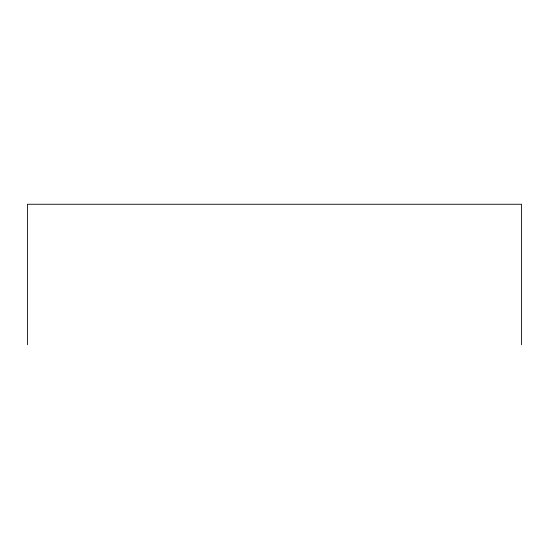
<?xml version="1.0" encoding="UTF-8"?>
<svg xmlns="http://www.w3.org/2000/svg" width="549" height="549" viewBox="0 0 549 549"><rect width="100%" height="100%" fill="white"/><g stroke="black" fill="none" stroke-linecap="round" stroke-linejoin="round"><path stroke-width="0.82" d="M521.55 344.738L521.55 204.262L27.45 204.262L27.45 344.738"/></g></svg>
